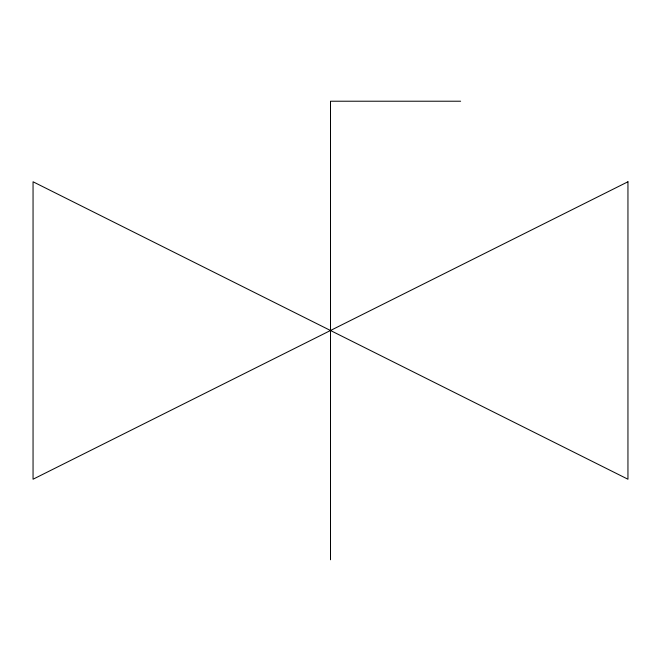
<?xml version="1.0" encoding="UTF-8"?>
<svg xmlns="http://www.w3.org/2000/svg" width="661" height="661" viewBox="0 0 661 661"><rect width="100%" height="100%" fill="white"/><g stroke="black" fill="none" stroke-linecap="round" stroke-linejoin="round"><path stroke-width="0.99" d="M460.634 101.216L330.5 101.216L330.5 559.784M627.95 181.775L33.05 479.225L33.05 181.775L627.95 479.225L627.95 181.775"/></g></svg>
